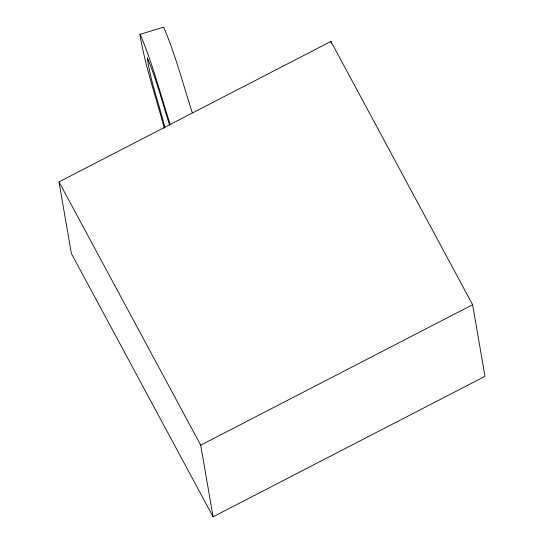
<?xml version="1.0" encoding="UTF-8"?>
<svg xmlns="http://www.w3.org/2000/svg" width="544" height="544" viewBox="0 0 544 544"><rect width="100%" height="100%" fill="white"/><g stroke="black" fill="none" stroke-linecap="round" stroke-linejoin="round"><path stroke-width="0.82" d="M192.256 112.567C183.022 84.15 175.494 54.992 163.798 27.465L163.363 27.227L139.89 34.388C145.18 66.232 155.999 97.09 164.322 128.282M59.004 181.907L330.915 41.439L472.627 304.715L484.996 376.332L213.085 516.8L71.373 253.524L59.004 181.907L200.709 445.182L213.085 516.8M200.709 445.182L472.627 304.715M139.89 34.388L140.332 34.626C152.599 63.743 160.568 94.54 170.252 124.583M169.64 125.12C162.282 102.734 156.638 79.567 147.295 57.909C150.239 80.58 159.249 104.774 164.975 127.602M330.915 41.439L331.208 43.105"/></g></svg>
